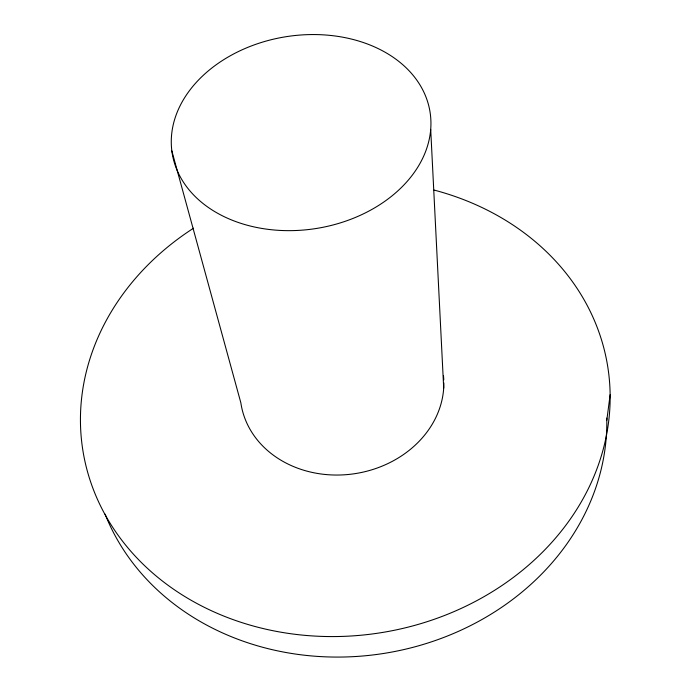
<?xml version="1.0" encoding="UTF-8"?>
<svg xmlns="http://www.w3.org/2000/svg" width="691" height="691" viewBox="0 0 691 691"><rect width="100%" height="100%" fill="white"/><g stroke="black" fill="none" stroke-linecap="round" stroke-linejoin="round"><path stroke-width="1.04" d="M606.802 420.24L610.144 394.691M171.852 150.949L240.857 402.836A102.242 86.911 -9.1 0 0 348.437 474.475A102.242 86.911 -9.1 0 0 443.855 382.935M430.7 129.407A130.573 97.077 -9.1 0 1 229.447 219.073A130.573 97.077 -9.1 0 1 243.172 49.329A130.573 97.077 -9.1 0 1 430.7 129.407L443.7 388.143M606.767 418.09A258.46 223.478 -9.1 0 1 393.455 651.751A258.46 223.478 -9.1 0 1 105.101 514.156M443.467 375.628A102.242 86.911 -9.1 0 1 443.777 379.8M434.069 190.06A265.759 227.054 -9.1 0 1 571.362 517.576A265.759 227.054 -9.1 0 1 163.914 582.193A265.759 227.054 -9.1 0 1 193.532 228.203"/></g></svg>
